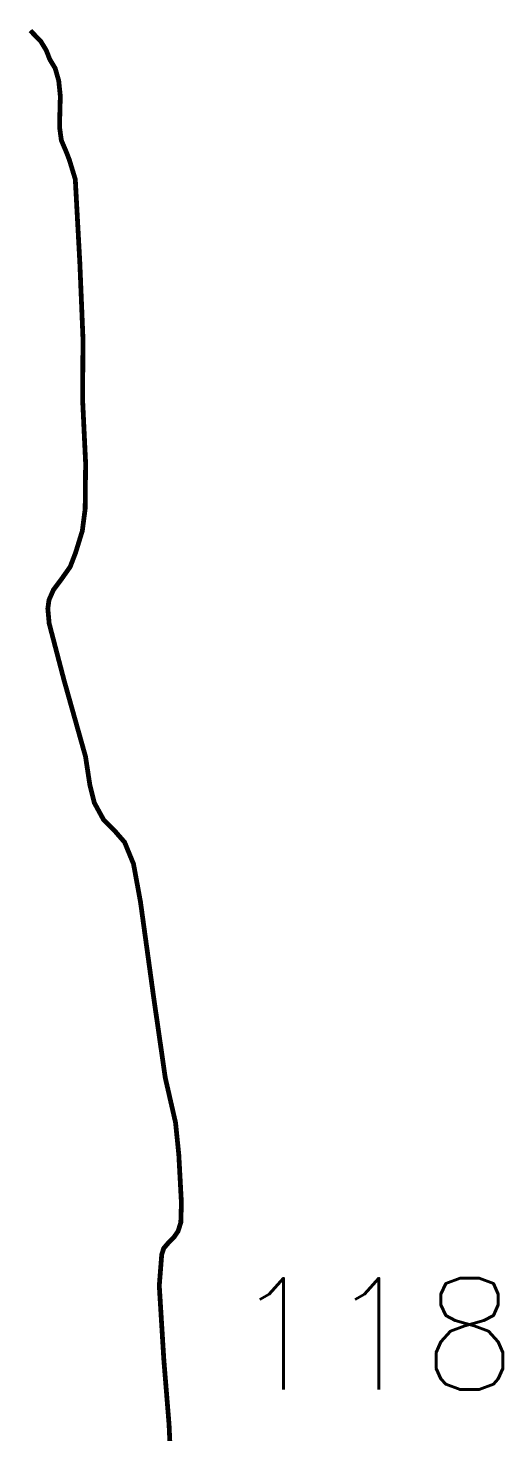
# Model space of a CAD drawing. Header units: metres. Extents: x 278711 to 280921, y 2046217 to 2049674.
# Drawn here: x 279433 to 279731, y 2048791 to 2049674 of the extents above; entities that cross this region are included whole.
import ezdxf

# ---------------------------------------------------------------- set-up
doc = ezdxf.new("R2010")
doc.units = ezdxf.units.M
doc.layers.add('NATURALLY PROTECTED', color=3, linetype='Continuous')
doc.styles.get("Standard").update_dxf_attribs({"font": 'simplex.shx'})

msp = doc.modelspace()

# ---------------------------------------------------------------- linework, layer by layer
at = {"layer": 'NATURALLY PROTECTED', "const_width": 3, "flags": 128}
msp.add_lwpolyline([(279434, 2049672.68), (279435.43, 2049671.07), (279440.51, 2049665.81), (279443.93, 2049660.22), (279446.15, 2049654.5), (279449.56, 2049648.87), (279451.78, 2049641.12), (279452.79, 2049631.43), (279452.42, 2049617.55), (279452.42, 2049611.1), (279453.44, 2049603.53), (279456.48, 2049596.43), (279458.42, 2049591.45), (279462.21, 2049579.05), (279465.07, 2049526.51), (279467.05, 2049478.65), (279466.82, 2049440.3), (279468.71, 2049400.56), (279468.42, 2049371.7), (279466.62, 2049357.8), (279462.43, 2049344.2), (279458.99, 2049335.23), (279453.2, 2049327.04), (279448.46, 2049320.72), (279445.67, 2049314.4), (279444.93, 2049308.92), (279445.77, 2049299.63), (279455.15, 2049263.81), (279468.63, 2049215.93), (279471.42, 2049197.76), (279474.21, 2049186.71), (279480.09, 2049175.97), (279486.78, 2049169.37), (279493.23, 2049161.97), (279498.84, 2049148.32), (279503.23, 2049124.42), (279511.53, 2049064.32), (279518.84, 2049013.69), (279525.29, 2048985.58), (279527.35, 2048965.32), (279528.98, 2048935.06), (279528.6, 2048922.68), (279526.87, 2048917.22), (279524.37, 2048913.57), (279521.11, 2048910.31), (279517.85, 2048906.47), (279516.6, 2048902.63), (279515.06, 2048882.92), (279517.93, 2048836.24), (279521.2, 2048795.79), (279524.17, 2048731.43)], dxfattribs=at)

# ---------------------------------------------------------------- texts
at = {"insert": (279560.28, 2048887.62), "char_height": 70, "attachment_point": 1}
msp.add_mtext_dynamic_manual_height_columns('118', width=95.1725, gutter_width=1, heights=[0], dxfattribs=at)

doc.saveas('drawing.dxf')
